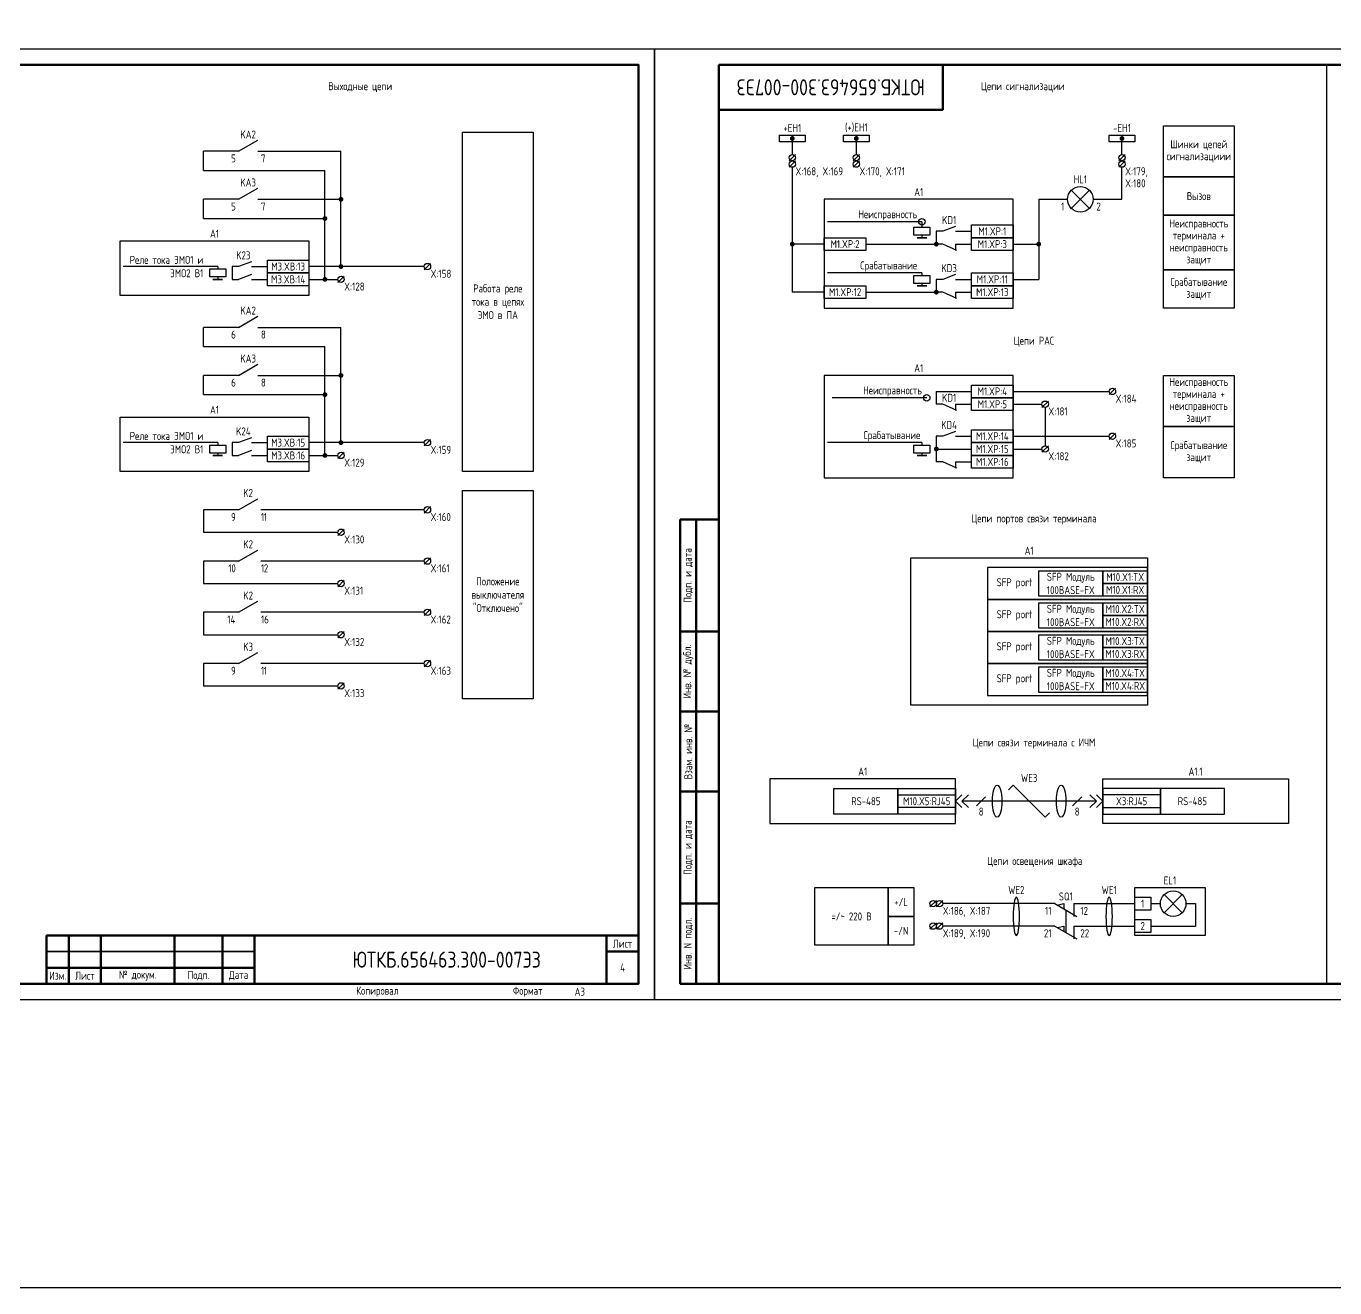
# Model space of a CAD drawing. Header units: millimetres. Extents: x -936 to 3453, y -90 to 618.
# Drawn here: x 1483.7 to 1892.5, y -90 to 304.1 of the extents above; entities that cross this region are included whole.
import ezdxf

# ---------------------------------------------------------------- set-up
doc = ezdxf.new("R2010")
doc.units = ezdxf.units.MM
doc.styles.add('Gost_type_A', font='GOST_0.TTF')

# ---------------------------------------------------------------- blocks, each defined once
blk = doc.blocks.new('Формат_А3')
blk.add_lwpolyline([(-420, 297), (0, 297), (0, 0), (-420, 0)], close=True)
at = {"lineweight": 50}
blk.add_lwpolyline([(-400, 292), (-5, 292), (-5, 5), (-400, 5)], close=True, dxfattribs=at)
blk = doc.blocks.new('Штамп малый нижний')
at = {"lineweight": 50}
for points in [[(-185, 15), (-178, 15), (-178, 5), (-185, 5)], [(-178, 15), (-168, 15), (-168, 5), (-178, 5)], [(-168, 15), (-145, 15), (-145, 5), (-168, 5)], [(-145, 15), (-130, 15), (-130, 5), (-145, 5)], [(-130, 15), (-120, 15), (-120, 5), (-130, 5)], [(-120, 15), (-10, 15), (-10, 0), (-120, 0)], [(-10, 15), (0, 15), (0, 10), (-10, 10)], [(-10, 10), (0, 10), (0, 0), (-10, 0)], [(-185, 5), (-178, 5), (-178, 0), (-185, 0)], [(-178, 5), (-168, 5), (-168, 0), (-178, 0)], [(-168, 5), (-145, 5), (-145, 0), (-168, 0)], [(-145, 5), (-130, 5), (-130, 0), (-145, 0)], [(-130, 5), (-120, 5), (-120, 0), (-130, 0)]]:
    blk.add_lwpolyline(points, close=True, dxfattribs=at)
for points in [[(-185, 15), (-178, 15), (-178, 10), (-185, 10)], [(-178, 15), (-168, 15), (-168, 10), (-178, 10)], [(-168, 15), (-145, 15), (-145, 10), (-168, 10)], [(-145, 15), (-130, 15), (-130, 10), (-145, 10)], [(-130, 15), (-120, 15), (-120, 10), (-130, 10)], [(-185, 10), (-178, 10), (-178, 5), (-185, 5)], [(-178, 10), (-168, 10), (-168, 5), (-178, 5)], [(-168, 10), (-145, 10), (-145, 5), (-168, 5)], [(-145, 10), (-130, 10), (-130, 5), (-145, 5)], [(-130, 10), (-120, 10), (-120, 5), (-130, 5)]]:
    blk.add_lwpolyline(points, close=True)
at = {"char_height": 2.5, "style": 'Gost_type_A'}
for s, insert, width, attachment_point in [('Лист', (-5, 12.5), 10, 5), ('№ докум.', (-156.5, 2.5), 23, 5), ('Изм.', (-181.5, 2.5), 7, 5), ('Лист', (-173, 2.5), 10, 5), ('Подп.', (-137.5, 2.5), 15, 5), ('Дата', (-125, 2.5), 10, 5), ('Копировал', (-75, -2.53), 13.1202, 6), ('Формат', (-30, -2.53), 13.1202, 6)]:
    blk.add_mtext(s, dxfattribs=dict(at, insert=insert, width=width, attachment_point=attachment_point))
blk = doc.blocks.new('Штамп угловой верхний')
at = {"lineweight": 50}
blk.add_lwpolyline([(0, 0), (70, 0), (70, -14), (0, -14)], close=True, dxfattribs=at)
blk = doc.blocks.new('Штамп левый нижний')
at = {"lineweight": 50}
for points in [[(-12, 145), (-7, 145), (-7, 110), (-12, 110)], [(-7, 145), (0, 145), (0, 110), (-7, 110)], [(-12, 110), (-7, 110), (-7, 85), (-12, 85)], [(-7, 110), (0, 110), (0, 85), (-7, 85)], [(-12, 85), (-7, 85), (-7, 60), (-12, 60)], [(-7, 85), (0, 85), (0, 60), (-7, 60)], [(-12, 60), (-7, 60), (-7, 25), (-12, 25)], [(-7, 60), (0, 60), (0, 25), (-7, 25)], [(-12, 25), (-7, 25), (-7, 0), (-12, 0)], [(-7, 25), (0, 25), (0, 0), (-7, 0)]]:
    blk.add_lwpolyline(points, close=True, dxfattribs=at)
at = {"char_height": 2.5, "attachment_point": 5, "rotation": 90, "style": 'Gost_type_A'}
for s, insert, width in [('Подп. и дата', (-9.5, 127.5), 35), ('Инв. № дубл.', (-9.5, 97.5), 25), ('Взам. инв. №', (-9.5, 72.5), 25), ('Подп. и дата', (-9.5, 42.5), 35), ('Инв. N подл.', (-9.5, 12.5), 25)]:
    blk.add_mtext(s, dxfattribs=dict(at, insert=insert, width=width))
blk = doc.blocks.new('POINT')
at = {"const_width": 0.75}
blk.add_lwpolyline([(-0.375, 0, 1), (0.375, 0, 1)], format="xyb", close=True, dxfattribs=at)
blk = doc.blocks.new('Шинка')
blk.add_lwpolyline([(-4, 1), (4, 1), (4, -1), (-4, -1)], close=True)
blk.add_blockref('POINT', (0, 0))

msp = doc.modelspace()

# ---------------------------------------------------------------- linework, layer by layer
for p, q in [((1890, 5), (1890, 292)), ((1550, 265), (1556, 268.46)), ((1723, 269), (1723, 264)), ((1743, 268), (1743, 264)), ((1826, 264), (1826, 269)), ((1550, 265), (1539, 265)), ((1539, 259), (1539, 265)), ((1556, 265), (1582, 265)), ((1581.99, 229), (1582, 265)), ((1724, 264), (1722, 262)), ((1724, 262), (1722, 260)), ((1744, 264), (1742, 262)), ((1744, 262), (1742, 260)), ((1827, 264), (1825, 262)), ((1827, 262), (1825, 260)), ((1826, 261.99), (1826, 262)), ((1826, 261.99), (1826, 262)), ((1539, 259), (1577, 259)), ((1577, 225), (1577, 259)), ((1723, 260), (1723, 221)), ((1826, 250), (1826, 260)), ((1550, 250), (1539, 250)), ((1539, 244), (1539, 250)), ((1550, 250), (1556, 253.46)), ((1556, 250), (1582, 250)), ((1800, 250), (1809, 250)), ((1800, 250), (1800, 225)), ((1810.17, 252.83), (1815.83, 247.17)), ((1815.83, 252.83), (1810.17, 247.17)), ((1817, 250), (1826, 250)), ((1539, 244), (1577, 244)), ((1763.5, 243), (1734, 243)), ((1763.5, 243), (1763.5, 241.25)), ((1763.5, 238.75), (1763.5, 238)), ((1733, 236), (1723, 236)), ((1774, 236), (1774, 234)), ((1792, 236), (1800, 236)), ((1543.5, 229), (1514, 229)), ((1543.5, 229), (1543.5, 228.25)), ((1608, 229), (1572, 229)), ((1610, 230), (1608.01, 228)), ((1543.5, 225.75), (1543.5, 225)), ((1572, 225), (1581, 225)), ((1583.01, 226), (1581.01, 224)), ((1763.5, 227), (1734, 227)), ((1763.5, 227), (1763.5, 226.25)), ((1792, 225), (1800, 225)), ((1733, 221), (1723, 221)), ((1763.5, 223.75), (1763.5, 223)), ((1774, 221), (1774, 219)), ((1550, 210), (1556, 213.46)), ((1550, 210), (1539, 210)), ((1539, 204), (1539, 210)), ((1556, 210), (1582, 210)), ((1581.99, 174), (1582, 210)), ((1539, 204), (1577, 204)), ((1577, 170), (1577, 204)), ((1550, 195), (1556, 198.46)), ((1550, 195), (1539, 195)), ((1539, 189), (1539, 195)), ((1556, 195), (1582, 195)), ((1539, 189), (1577, 189)), ((1768, 190), (1768, 186)), ((1792, 190), (1822, 190)), ((1824.01, 191), (1822.01, 189)), ((1765, 188), (1735.5, 188)), ((1774, 186), (1774, 184)), ((1792, 186), (1801, 186)), ((1803, 187), (1801, 185)), ((1802, 185), (1802, 173)), ((1792, 176), (1822, 176)), ((1824.01, 177), (1822.01, 175)), ((1543.5, 174), (1514, 174)), ((1543.5, 174), (1543.5, 173.25)), ((1608, 174), (1572, 174)), ((1610, 175), (1608.01, 173)), ((1763.5, 174), (1734, 174)), ((1763.5, 174), (1763.5, 173.25)), ((1792, 172), (1801, 172)), ((1803, 173), (1801, 171)), ((1543.5, 170.75), (1543.5, 170)), ((1572, 170), (1581, 170)), ((1583.01, 171), (1581.01, 169)), ((1763.5, 170.75), (1763.5, 170)), ((1774, 168), (1774, 166)), ((1550, 153), (1556, 156.46)), ((1550, 153), (1539, 153)), ((1539, 153), (1539, 146)), ((1608, 153), (1557, 153)), ((1610, 154), (1608.01, 152)), ((1539, 146), (1581, 146)), ((1583.01, 147), (1581.01, 145)), ((1550, 137), (1556, 140.46)), ((1550, 137), (1539, 137)), ((1539, 137), (1539, 130)), ((1608, 137), (1557, 137)), ((1610, 138), (1608.01, 136)), ((1583.01, 131), (1581.01, 129)), ((1539, 130), (1581, 130)), ((1550, 121), (1556, 124.46)), ((1550, 121), (1539, 121)), ((1539, 121), (1539, 114)), ((1608, 121), (1557, 121)), ((1610, 122), (1608.01, 120)), ((1583.01, 115), (1581.01, 113)), ((1539, 114), (1581, 114)), ((1550, 105), (1556, 108.46)), ((1550, 105), (1539, 105)), ((1539, 105), (1539, 98)), ((1608, 105), (1557, 105)), ((1610, 106), (1608.01, 104)), ((1583.01, 99), (1581.01, 97)), ((1539, 98), (1581, 98)), ((1790.53, 65.53), (1792, 67)), ((1792, 67), (1802, 57)), ((1774, 62), (1776, 64)), ((1774, 62), (1776, 64)), ((1774, 62), (1776, 60)), ((1774, 62), (1776, 60)), ((1776, 62), (1778, 64)), ((1776, 62), (1778, 64)), ((1818, 62), (1776, 62)), ((1776, 62), (1778, 60)), ((1776, 62), (1778, 60)), ((1783.41, 63.41), (1780.59, 60.59)), ((1813.41, 63.41), (1810.59, 60.59)), ((1818, 62), (1816, 64)), ((1818, 62), (1816, 64)), ((1818, 62), (1816, 60)), ((1818, 62), (1816, 60)), ((1820, 62), (1818, 64)), ((1820, 62), (1818, 64)), ((1820, 62), (1818, 60)), ((1820, 62), (1818, 60)), ((1802, 57), (1803.41, 58.41)), ((1839.17, 32.83), (1844.83, 27.17)), ((1844.83, 32.83), (1839.17, 27.17)), ((1768.01, 31), (1766.01, 29)), ((1770.01, 31), (1768.01, 29)), ((1805, 30), (1770.01, 30)), ((1805, 30), (1811.92, 26)), ((1805.87, 29.5), (1807.87, 30)), ((1807.87, 30), (1807.87, 28.34)), ((1811, 30), (1811, 26)), ((1811, 30), (1830, 30)), ((1835, 30), (1838, 30)), ((1846, 30), (1849, 30)), ((1849, 30), (1849, 23)), ((1768.01, 24), (1766.01, 22)), ((1770.01, 24), (1768.01, 22)), ((1805, 23), (1770.01, 23)), ((1805, 23), (1811.92, 19)), ((1805.87, 22.5), (1807.87, 23)), ((1807.87, 23), (1807.87, 21.34)), ((1811, 23), (1811, 19)), ((1811, 23), (1830, 23)), ((1835, 23), (1849, 23))]:
    msp.add_line(p, q)
at = {"ltscale": 4.32}
for p, q in [((1774, 241.5), (1770, 240)), ((1774.39, 234), (1770, 236)), ((1554, 230.5), (1550, 229)), ((1554, 226.5), (1550, 225)), ((1774, 226.5), (1770, 225)), ((1774.39, 219), (1770, 221)), ((1774.39, 184), (1770, 186)), ((1774, 177.5), (1770, 176)), ((1554, 175.5), (1550, 174)), ((1554, 171.5), (1550, 170)), ((1774.39, 166), (1770, 168))]:
    msp.add_line(p, q, dxfattribs=at)
at = {"ltscale": 1.08}
for p, q in [((1770, 240), (1768, 240)), ((1768, 240), (1768, 236)), ((1774, 240), (1779, 240)), ((1746, 236), (1768, 236)), ((1770, 236), (1768, 236)), ((1774, 236), (1779, 236)), ((1550, 229), (1548, 229)), ((1548, 229), (1548, 225)), ((1554, 229), (1559, 229)), ((1548, 225), (1550, 225)), ((1554, 225), (1559, 225)), ((1770, 225), (1768, 225)), ((1768, 225), (1768, 221)), ((1774, 225), (1779, 225)), ((1746, 221), (1768, 221)), ((1770, 221), (1768, 221)), ((1774, 221), (1779, 221)), ((1768, 190), (1779, 190)), ((1770, 186), (1768, 186)), ((1774, 186), (1779, 186)), ((1770, 176), (1768, 176)), ((1768, 176), (1768, 168)), ((1774, 176), (1779, 176)), ((1550, 174), (1548, 174)), ((1548, 174), (1548, 170)), ((1554, 174), (1559, 174)), ((1768, 172), (1779, 172)), ((1548, 170), (1550, 170)), ((1554, 170), (1559, 170)), ((1770, 168), (1768, 168)), ((1774, 168), (1779, 168))]:
    msp.add_line(p, q, dxfattribs=at)
at = {"ltscale": 0.5}
msp.add_line((1808.46, 28), (1808.46, 21), dxfattribs=at)
for points in [[(-936, 618), (3453, 618), (3453, -90), (-936, -90)], [(1620, 271), (1642, 271), (1642, 165), (1620, 165)], [(1861, 257), (1839, 257), (1839, 273), (1861, 273)], [(1861, 245), (1839, 245), (1839, 257), (1861, 257)], [(1733, 216), (1792, 216), (1792, 250), (1733, 250)], [(1766, 241.25), (1766, 238.75), (1761, 238.75), (1761, 241.25)], [(1779, 242), (1792, 242), (1792, 238), (1779, 238)], [(1861, 228), (1839, 228), (1839, 245), (1861, 245)], [(1733, 238), (1746, 238), (1746, 234), (1733, 234)], [(1765, 238), (1762, 238)], [(1779, 238), (1792, 238), (1792, 234), (1779, 234)], [(1513, 237), (1572, 237), (1572, 220), (1513, 220)], [(1559, 231), (1572, 231), (1572, 227), (1559, 227)], [(1546, 228.25), (1546, 225.75), (1541, 225.75), (1541, 228.25)], [(1545, 225), (1542, 225)], [(1559, 227), (1572, 227), (1572, 223), (1559, 223)], [(1766, 226.25), (1766, 223.75), (1761, 223.75), (1761, 226.25)], [(1779, 227), (1792, 227), (1792, 223), (1779, 223)], [(1861, 216), (1839, 216), (1839, 228), (1861, 228)], [(1733, 223), (1746, 223), (1746, 219), (1733, 219)], [(1765, 223), (1762, 223)], [(1779, 223), (1792, 223), (1792, 219), (1779, 219)], [(1733, 163), (1792, 163), (1792, 195), (1733, 195)], [(1861, 179), (1839, 179), (1839, 195), (1861, 195)], [(1779, 192), (1792, 192), (1792, 188), (1779, 188)], [(1779, 188), (1792, 188), (1792, 184), (1779, 184)], [(1513, 182), (1572, 182), (1572, 165), (1513, 165)], [(1559, 176), (1572, 176), (1572, 172), (1559, 172)], [(1779, 178), (1792, 178), (1792, 174), (1779, 174)], [(1861, 163), (1839, 163), (1839, 179), (1861, 179)], [(1546, 173.25), (1546, 170.75), (1541, 170.75), (1541, 173.25)], [(1559, 172), (1572, 172), (1572, 168), (1559, 168)], [(1766, 173.25), (1766, 170.75), (1761, 170.75), (1761, 173.25)], [(1779, 174), (1792, 174), (1792, 170), (1779, 170)], [(1545, 170), (1542, 170)], [(1765, 170), (1762, 170)], [(1779, 170), (1792, 170), (1792, 166), (1779, 166)], [(1620, 159), (1642, 159), (1642, 94), (1620, 94)], [(1760, 138), (1834, 138), (1834, 92), (1760, 92)], [(1784, 125), (1834, 125), (1834, 135), (1784, 135)], [(1800, 134), (1820, 134), (1820, 126), (1800, 126)], [(1820, 134), (1834, 134), (1834, 130), (1820, 130)], [(1820, 130), (1834, 130), (1834, 126), (1820, 126)], [(1784, 115), (1834, 115), (1834, 125), (1784, 125)], [(1800, 124), (1820, 124), (1820, 116), (1800, 116)], [(1820, 124), (1834, 124), (1834, 120), (1820, 120)], [(1820, 120), (1834, 120), (1834, 116), (1820, 116)], [(1784, 105), (1834, 105), (1834, 115), (1784, 115)], [(1800, 114), (1820, 114), (1820, 106), (1800, 106)], [(1820, 114), (1834, 114), (1834, 110), (1820, 110)], [(1820, 110), (1834, 110), (1834, 106), (1820, 106)], [(1784, 95), (1834, 95), (1834, 105), (1784, 105)], [(1800, 104), (1820, 104), (1820, 96), (1800, 96)], [(1820, 104), (1834, 104), (1834, 100), (1820, 100)], [(1820, 100), (1834, 100), (1834, 96), (1820, 96)], [(1716, 55), (1774, 55), (1774, 69), (1716, 69)], [(1736, 66), (1756, 66), (1756, 58), (1736, 58)], [(1756, 66), (1774, 66), (1774, 58), (1756, 58)], [(1878, 55), (1820, 55), (1820, 69), (1878, 69)], [(1838, 66), (1820, 66), (1820, 58), (1838, 58)], [(1858, 66), (1838, 66), (1838, 58), (1858, 58)], [(1756, 64), (1774, 64), (1774, 60), (1756, 60)], [(1838, 64), (1820, 64), (1820, 60), (1838, 60)], [(1753, 17), (1730, 17), (1730, 35), (1753, 35)], [(1761, 26), (1753, 26), (1753, 35), (1761, 35)], [(1830, 35), (1852, 35), (1852, 20), (1830, 20)], [(1830, 32), (1835, 32), (1835, 28), (1830, 28)], [(1761, 17), (1753, 17), (1753, 26), (1761, 26)], [(1830, 25), (1835, 25), (1835, 21), (1830, 21)]]:
    msp.add_lwpolyline(points, close=True)
for centre, radius in [((1723, 263), 1), ((1723, 261), 1), ((1743, 263), 1), ((1743, 261), 1), ((1826, 263), 1), ((1826, 261), 1), ((1813, 250), 4), ((1763.5, 243), 1), ((1609.01, 229), 1), ((1582.01, 225), 1), ((1765, 188), 1), ((1823.01, 190), 1), ((1802, 186), 1), ((1823.01, 176), 1), ((1609.01, 174), 1), ((1802, 172), 1), ((1582.01, 170), 1), ((1609.01, 153), 1), ((1582.01, 146), 1), ((1609.01, 137), 1), ((1582.01, 130), 1), ((1609.01, 121), 1), ((1582.01, 114), 1), ((1609.01, 105), 1), ((1582.01, 98), 1), ((1842, 30), 4), ((1767.01, 30), 1), ((1769.01, 30), 1), ((1767.01, 23), 1), ((1769.01, 23), 1)]:
    msp.add_circle(centre, radius)
for centre in [(1787, 62), (1807, 62)]:
    msp.add_ellipse(centre, major_axis=(0, -5), ratio=0.293778)
at = {"extrusion": (0, 0, -1)}
for centre in [(1793, 26), (1822, 26)]:
    msp.add_ellipse(centre, major_axis=(0, -6), ratio=0.166667, dxfattribs=at)

# ---------------------------------------------------------------- block references
for name, p in [('Формат_А3', (1680, 0)), ('Формат_А3', (2100, 0)), ('Штамп угловой верхний', (1700, 292)), ('Шинка', (1723, 269)), ('Шинка', (1743, 269)), ('Шинка', (1826, 269)), ('POINT', (1581.99, 250)), ('POINT', (1577, 244)), ('POINT', (1723, 236)), ('POINT', (1768, 236)), ('POINT', (1800, 236)), ('POINT', (1581.99, 229)), ('POINT', (1577, 225)), ('POINT', (1768, 221)), ('POINT', (1581.99, 195)), ('POINT', (1577, 189)), ('POINT', (1581.99, 174)), ('POINT', (1768, 172)), ('POINT', (1577, 170)), ('Штамп левый нижний', (1700, 5)), ('Штамп малый нижний', (1675, 5))]:
    msp.add_blockref(name, p)

# ---------------------------------------------------------------- texts
at = {"char_height": 2.5, "style": 'Gost_type_A'}
for s, insert, width, attachment_point, line_spacing_factor in [('Выходные цепи', (1588, 285), 196, 5, 0.9), ('Цепи сигнализации', (1795, 285), 188, 5, 0.9), ('Шинки цепей сигнализациии', (1850, 265), 21.9988, 5, 0.9), ('X:168, X:169', (1724, 260), 16, 1, 0.9), ('X:170, X:171', (1744, 260), 16, 1, 0.9), ('X:179,\\PX:180', (1827, 260), 16, 1, 0.9), ('A1', (1762.5, 251), 59, 8, 0.9), ('Вызов', (1850, 251), 21.9988, 5, 0.9), ('Неисправность', (1762, 245), 37, 6, 0.8), ('Неисправность терминала + неисправность защит', (1850, 236.5), 21.9988, 5, 0.9), ('A1', (1542.5, 238), 59, 8, 0.9), ('X:158', (1610, 228), 8, 1, 0.9), ('Срабатывание защит', (1850, 222), 21.9988, 5, 0.9), ('X:128', (1583.01, 224), 8, 1, 0.9), ('Цепи РАС', (1798.5, 205.5), 197, 5, 0.9), ('A1', (1762.5, 196), 59, 8, 0.9), ('Неисправность терминала + неисправность защит', (1850, 187), 21.9988, 5, 0.9), ('Неисправность', (1763.5, 190), 37, 6, 0.8), ('X:184', (1824.01, 189), 8, 1, 0.9), ('A1', (1542.5, 183), 59, 8, 0.9), ('X:181', (1803.01, 185), 8, 1, 0.9), ('X:159', (1610, 173), 8, 1, 0.9), ('X:185', (1824.01, 175), 8, 1, 0.9), ('Срабатывание защит', (1850, 171), 21.9988, 5, 0.9), ('X:129', (1583.01, 169), 8, 1, 0.9), ('X:182', (1803.01, 171), 8, 1, 0.9), ('X:160', (1610, 152), 8, 1, 0.9), ('Цепи портов связи терминала', (1798.5, 150), 197, 5, 0.9), ('X:130', (1583.01, 145), 8, 1, 0.9), ('A1', (1797, 139), 74.0002, 8, 0.9), ('X:161', (1610, 136), 8, 1, 0.9), ('X:131', (1583.01, 129), 8, 1, 0.9), ('X:162', (1610, 120), 8, 1, 0.9), ('X:132', (1583.01, 113), 8, 1, 0.9), ('X:163', (1610, 104), 8, 1, 0.9), ('X:133', (1583.01, 97), 8, 1, 0.9), ('Цепи связи терминала с ИЧМ', (1798.5, 80), 197, 5, 0.9), ('A1', (1745, 70), 58.0002, 8, 0.9), ('A1.1', (1849, 70), 58.0002, 8, 0.9), ('Цепи освещения шкафа', (1798.75, 43), 197.5, 5, 0.9), ('EL1', (1841, 36), 21.9942, 8, 0.9), ('+/L', (1757, 30.5), 8, 5, 0.9), ('X:186, X:187', (1770.01, 29), 17.9949, 1, 0.9), ('=/~ 220 В', (1741.5, 26), 23, 5, 0.9), ('-/N', (1757, 21.5), 8, 5, 0.9), ('X:189, X:190', (1770.01, 22), 17.9949, 1, 0.9)]:
    msp.add_mtext(s, dxfattribs=dict(at, insert=insert, width=width, attachment_point=attachment_point, line_spacing_factor=line_spacing_factor))
at = {"insert": (1735, 285), "char_height": 5, "width": 70, "attachment_point": 5, "rotation": 180, "style": 'Gost_type_A'}
msp.add_mtext('ЮТКБ.656463.300-007Э3', dxfattribs=at)
at = {"style": 'Gost_type_A'}
for s, insert, char_height, width, attachment_point in [('(+)EH1', (1743, 271), 2.5, 10, 8), ('KA2', (1553, 269), 2.5, 18, 8), ('+EH1', (1723, 271), 2.5, 10, 8), ('-EH1', (1826, 271), 2.5, 10, 8), ('{\\T0.9;5}', (1549, 264), 2.5, 5, 3), ('{\\T0.9;7}', (1557, 264), 2.5, 5, 1), ('KA3', (1553, 254), 2.5, 18, 8), ('HL1', (1813, 255), 2.5, 14, 8), ('{\\T0.9;5}', (1549, 249), 2.5, 5, 3), ('{\\T0.9;7}', (1557, 249), 2.5, 5, 1), ('1', (1808, 249), 2.5, 6, 3), ('2', (1818, 249), 2.5, 6, 1), ('KD1', (1772, 243.5), 2.5, 8, 5), ('M1.XP:1', (1785.5, 240), 2.5, 13, 5), ('M1.XP:2', (1739.5, 236), 2.5, 13, 5), ('M1.XP:3', (1785.5, 236), 2.5, 13, 5), ('K23', (1551.5, 232.5), 2.5, 5, 5), ('Реле тока ЭМО1 и ЭМО2 В1', (1539, 229), 2.5, 23.4787, 6), ('M3.XВ:13', (1565.5, 229), 2.5, 13, 5), ('KD3', (1772, 228.5), 2.5, 8, 5), ('M3.XВ:14', (1565.5, 225), 2.5, 13, 5), ('M1.XP:11', (1785.5, 225), 2.5, 13, 5), ('Работа реле тока в цепях ЭМО в ПА', (1631, 218), 2.5, 21.9988, 5), ('M1.XP:12', (1739.5, 221), 2.5, 13, 5), ('M1.XP:13', (1785.5, 221), 2.5, 13, 5), ('KA2', (1553, 214), 2.5, 18, 8), ('{\\T0.9;6}', (1549, 209), 2.5, 5, 3), ('{\\T0.9;8}', (1557, 209), 2.5, 5, 1), ('KA3', (1553, 199), 2.5, 18, 8), ('{\\T0.9;6}', (1549, 194), 2.5, 5, 3), ('{\\T0.9;8}', (1557, 194), 2.5, 5, 1), ('KD1', (1772, 188), 2.5, 8, 5), ('M1.XP:4', (1785.5, 190), 2.5, 13, 5), ('M1.XP:5', (1785.5, 186), 2.5, 13, 5), ('KD4', (1772, 179.5), 2.5, 8, 5), ('Реле тока ЭМО1 и ЭМО2 В1', (1539, 174), 2.5, 23.4787, 6), ('K24', (1551.5, 177.5), 2.5, 5, 5), ('M1.XP:14', (1785.5, 176), 2.5, 13, 5), ('M3.XВ:15', (1565.5, 174), 2.5, 13, 5), ('M1.XP:15', (1785.5, 172), 2.5, 13, 5), ('M3.XВ:16', (1565.5, 170), 2.5, 13, 5), ('M1.XP:16', (1785.5, 168), 2.5, 13, 5), ('K2', (1553, 157), 2.5, 18, 8), ('{\\T0.9;9}', (1549, 152), 2.5, 5, 3), ('{\\T0.9;11}', (1557, 152), 2.5, 5, 1), ('K2', (1553, 141), 2.5, 18, 8), ('{\\T0.9;10}', (1549, 136), 2.5, 5, 3), ('{\\T0.9;12}', (1557, 136), 2.5, 5, 1), ('Положение выключателя "Отключено"', (1631, 126.5), 2.5, 21.9988, 5), ('SFP port', (1798, 130), 2.5, 20, 6), ('SFP Mодуль 100BASE-FX', (1810, 130), 2.5, 19.9998, 5), ('M10.X1:TX', (1827, 132), 2.5, 14, 5), ('K2', (1553, 125), 2.5, 10, 8), ('M10.X1:RX', (1827, 128), 2.5, 14, 5), ('SFP Mодуль 100BASE-FX', (1810, 120), 2.5, 19.9998, 5), ('M10.X2:TX', (1827, 122), 2.5, 14, 5), ('14', (1549, 120), 2.5, 6, 3), ('16', (1557, 120), 2.5, 6, 1), ('SFP port', (1798, 120), 2.5, 20, 6), ('M10.X2:RX', (1827, 118), 2.5, 14, 5), ('K3', (1553, 109), 2.5, 18, 8), ('SFP port', (1798, 110), 2.5, 20, 6), ('SFP Mодуль 100BASE-FX', (1810, 110), 2.5, 19.9998, 5), ('M10.X3:TX', (1827, 112), 2.5, 14, 5), ('M10.X3:RX', (1827, 108), 2.5, 14, 5), ('{\\T0.9;9}', (1549, 104), 2.5, 5, 3), ('{\\T0.9;11}', (1557, 104), 2.5, 5, 1), ('SFP Mодуль 100BASE-FX', (1810, 100), 2.5, 19.9998, 5), ('M10.X4:TX', (1827, 102), 2.5, 14, 5), ('SFP port', (1798, 100), 2.5, 20, 6), ('M10.X4:RX', (1827, 98), 2.5, 14, 5), ('WE3', (1797, 68), 2.5, 20, 8), ('RS-485', (1746, 62), 2.5, 19.9998, 5), ('M10.X5:RJ45', (1765, 62), 2.5, 18.0002, 5), ('X3:RJ45', (1829, 62), 2.5, 18.0002, 5), ('RS-485', (1848, 62), 2.5, 19.9998, 5), ('8', (1782, 60), 2.5, 20, 2), ('8', (1812, 60), 2.5, 20, 2), ('WE2', (1793, 33), 2.5, 10, 8), ('SQ1', (1808.46, 31), 2.5, 10, 8), ('WE1', (1822, 33), 2.5, 10, 8), ('11', (1804, 29), 2.5, 6, 3), ('12', (1813, 29), 2.5, 6, 1), ('1', (1832.5, 30), 2.5, 5, 5), ('21', (1804, 22), 2.5, 6, 3), ('22', (1813, 22), 2.5, 6, 1), ('2', (1832.5, 23), 2.5, 5, 5), ('ЮТКБ.656463.300-007Э3', (1615, 12.5), 5, 120, 5), ('4', (1670, 10), 2.5, 10, 5), ('A3', (1655, 2.5), 2.5, 20, 4)]:
    msp.add_mtext(s, dxfattribs=dict(at, insert=insert, char_height=char_height, width=width, attachment_point=attachment_point))
at = {"color": 6, "char_height": 2.5, "width": 37, "attachment_point": 6, "line_spacing_factor": 0.8, "style": 'Gost_type_A'}
for insert in [(1762, 229), (1763, 176)]:
    msp.add_mtext('Срабатывание', dxfattribs=dict(at, insert=insert))

doc.saveas('drawing.dxf')
